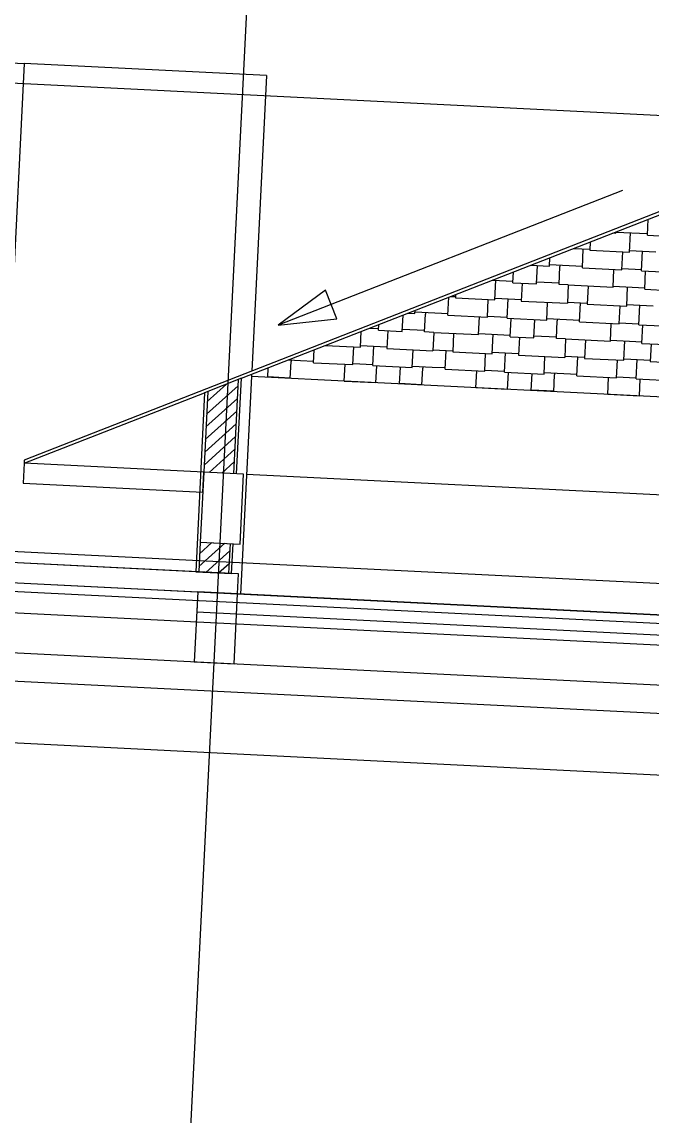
# Model space of a CAD drawing. Extents: x 549999 to 550212, y 1838161 to 1838467.
# Drawn here: x 550123.96 to 550127.12, y 1838276.3 to 1838281.78 of the extents above; entities that cross this region are included whole.
import ezdxf

# ---------------------------------------------------------------- set-up
doc = ezdxf.new("R2010")
doc.units = 0
for name, color, linetype in [('Level 11', 7, 'Continuous'), ('Level 14', 7, 'Continuous'), ('Level 15', 7, 'Continuous'), ('Level 18', 7, 'Continuous'), ('Level 20', 7, 'Continuous'), ('Level 24', 7, 'Continuous'), ('Level 27', 7, 'Continuous'), ('Level 28', 7, 'Continuous'), ('Level 37', 7, 'Continuous'), ('Level 4', 7, 'Continuous'), ('Level 42', 7, 'Continuous'), ('Level 8', 7, 'Continuous')]:
    doc.layers.add(name, color=color, linetype=linetype)

msp = doc.modelspace()

# ---------------------------------------------------------------- linework, layer by layer
at = {"layer": 'Level 11'}
for p, q in [((550124.87, 1838279.5289), (550124.8526, 1838279.1793)), ((550125.0698, 1838279.5189), (550124.87, 1838279.5289)), ((550125.0523, 1838279.1693), (550125.0698, 1838279.5189)), ((550124.8526, 1838279.1793), (550124.9549, 1838279.1742)), ((550124.9549, 1838279.1742), (550125.0523, 1838279.1693))]:
    msp.add_line(p, q, dxfattribs=at)
at = {"layer": 'Level 14'}
for p, q in [((550124.8877, 1838279.883), (550124.9839, 1838279.97)), ((550124.8846, 1838279.8194), (550125.0419, 1838279.9618)), ((550124.8814, 1838279.7559), (550125.0387, 1838279.8982)), ((550124.8782, 1838279.6923), (550125.0355, 1838279.8346)), ((550124.875, 1838279.6287), (550125.0323, 1838279.7711)), ((550124.8719, 1838279.5652), (550125.0292, 1838279.7075)), ((550124.8973, 1838279.5275), (550125.026, 1838279.6439)), ((550124.9609, 1838279.5243), (550125.0228, 1838279.5804)), ((550124.8464, 1838279.0567), (550124.9752, 1838279.1732)), ((550124.8496, 1838279.1203), (550124.9116, 1838279.1764)), ((550124.8814, 1838279.0277), (550125.0006, 1838279.1355)), ((550124.945, 1838279.0245), (550124.9974, 1838279.0719))]:
    msp.add_line(p, q, dxfattribs=at)
at = {"layer": 'Level 15'}
for p, q in [((550123.9712, 1838279.5738), (550123.9662, 1838279.4739)), ((550124.87, 1838279.5289), (550123.9712, 1838279.5738)), ((550124.865, 1838279.429), (550124.87, 1838279.5289)), ((550123.9662, 1838279.4739), (550124.865, 1838279.429)), ((550125.0448, 1838279.0195), (550120.3507, 1838279.2542)), ((550120.3457, 1838279.1543), (550124.9425, 1838278.9245)), ((550125.0398, 1838278.9196), (550125.0448, 1838279.0195)), ((550124.8401, 1838278.9296), (550124.8351, 1838278.8297)), ((550128.935, 1838278.7249), (550124.8401, 1838278.9296)), ((550124.9425, 1838278.9245), (550125.0398, 1838278.9196)), ((550124.8351, 1838278.8297), (550127.9533, 1838278.6739))]:
    msp.add_line(p, q, dxfattribs=at)
at = {"layer": 'Level 18'}
for p, q in [((550124.5519, 1838271.1622), (550125.2514, 1838285.1552)), ((550107.9501, 1838282.2771), (550140.4175, 1838280.654)), ((550107.8253, 1838279.7802), (550140.2927, 1838278.1571))]:
    msp.add_line(p, q, dxfattribs=at)
at = {"layer": 'Level 20'}
for p, q in [((549998.7769, 1838284.8814), (550135.9157, 1838278.0255)), ((549998.7545, 1838284.432), (550135.8932, 1838277.576)), ((550134.0756, 1838278.6242), (550073.0418, 1838281.6755)), ((550207.9845, 1838274.7291), (550070.8458, 1838281.585)), ((550134.0656, 1838278.4245), (550073.0318, 1838281.4757)), ((550073.1104, 1838281.3655), (550134.1441, 1838278.3143)), ((550207.962, 1838274.2796), (550070.8233, 1838281.1356)), ((550073.1004, 1838281.1658), (550134.1342, 1838278.1145))]:
    msp.add_line(p, q, dxfattribs=at)
at = {"layer": 'Level 24'}
for p, q in [((550126.9674, 1838280.9396), (550125.2425, 1838280.2648)), ((550125.4807, 1838280.4402), (550125.2425, 1838280.2648)), ((550125.4807, 1838280.4402), (550125.2425, 1838280.2648)), ((550125.5365, 1838280.2976), (550125.4807, 1838280.4402)), ((550125.5365, 1838280.2976), (550125.4807, 1838280.4402)), ((550125.2425, 1838280.2648), (550125.5365, 1838280.2976)), ((550125.2425, 1838280.2648), (550125.5365, 1838280.2976))]:
    msp.add_line(p, q, dxfattribs=at)
at = {"layer": 'Level 27'}
for p, q in [((550121.674, 1838281.6912), (550123.9712, 1838281.5763)), ((550124.8401, 1838278.9296), (550124.8226, 1838278.5801)), ((550124.8401, 1838278.9296), (550124.8226, 1838278.5801)), ((550125.0398, 1838278.9196), (550124.8401, 1838278.9296)), ((550125.0398, 1838278.9196), (550124.8401, 1838278.9296)), ((550125.0224, 1838278.5701), (550125.0398, 1838278.9196)), ((550125.0224, 1838278.5701), (550125.0398, 1838278.9196)), ((550124.8226, 1838278.5801), (550124.925, 1838278.5749)), ((550124.8226, 1838278.5801), (550125.0224, 1838278.5701)), ((550124.925, 1838278.5749), (550125.0224, 1838278.5701))]:
    msp.add_line(p, q, dxfattribs=at)
at = {"layer": 'Level 28'}
for p, q in [((550124.87, 1838279.5289), (550124.8526, 1838279.1793)), ((550125.0698, 1838279.5189), (550124.87, 1838279.5289)), ((550125.0523, 1838279.1693), (550125.0698, 1838279.5189)), ((550124.8526, 1838279.1793), (550125.0523, 1838279.1693))]:
    msp.add_line(p, q, dxfattribs=at)
at = {"layer": 'Level 37'}
for p, q in [((550127.3681, 1838280.9188), (550123.972, 1838279.5902)), ((550125.0588, 1838279.9993), (550127.3673, 1838280.9024)), ((550125.1098, 1838280.0193), (550125.1093, 1838280.008)), ((550123.9712, 1838279.5738), (550124.8749, 1838279.9274)), ((550123.972, 1838279.5902), (550123.9712, 1838279.5738))]:
    msp.add_line(p, q, dxfattribs=at)
at = {"layer": 'Level 4'}
for p, q in [((550123.9712, 1838281.5763), (550123.8463, 1838279.0794)), ((550125.1846, 1838281.5156), (550123.9712, 1838281.5763)), ((550125.1846, 1838281.5156), (550125.1106, 1838280.0357)), ((550125.0588, 1838279.9993), (550124.8749, 1838279.9274)), ((550125.0434, 1838279.9933), (550125.0199, 1838279.5214)), ((550125.0348, 1838279.5206), (550125.0588, 1838279.9993)), ((550125.1093, 1838280.008), (550125.0548, 1838278.9189)), ((550128.8696, 1838279.82), (550125.1093, 1838280.008)), ((550124.8749, 1838279.9274), (550124.8301, 1838279.0302)), ((550124.8903, 1838279.9334), (550124.87, 1838279.5289)), ((550128.8451, 1838279.3302), (550125.0848, 1838279.5181)), ((550124.8526, 1838279.1793), (550124.8451, 1838279.0295)), ((550125.0024, 1838279.1718), (550124.9949, 1838279.022)), ((550125.0099, 1838279.0213), (550125.0174, 1838279.1711)), ((550124.8301, 1838279.0302), (550125.0099, 1838279.0213))]:
    msp.add_line(p, q, dxfattribs=at)
at = {"layer": 'Level 42'}
for p, q in [((550127.0914, 1838280.7158), (550127.0954, 1838280.796)), ((550126.8054, 1838280.6826), (550126.8033, 1838280.6406)), ((550126.9192, 1838280.7271), (550126.9332, 1838280.7264)), ((550126.9332, 1838280.7264), (550126.9336, 1838280.7327)), ((550126.9335, 1838280.7318), (550127.0918, 1838280.7239)), ((550127.0012, 1838280.6307), (550127.0061, 1838280.7282)), ((550127.0914, 1838280.7158), (550127.2101, 1838280.7098)), ((550126.7224, 1838280.6501), (550126.8036, 1838280.646)), ((550126.7659, 1838280.553), (550126.7706, 1838280.6477)), ((550126.8033, 1838280.6406), (550127.0012, 1838280.6307)), ((550126.9637, 1838280.5431), (550126.9682, 1838280.6324)), ((550127.0016, 1838280.6389), (550127.1335, 1838280.6323)), ((550127.0627, 1838280.5381), (550127.0676, 1838280.6356)), ((550126.601, 1838280.5612), (550126.6031, 1838280.6034)), ((550126.4183, 1838280.4781), (550126.421, 1838280.5322)), ((550126.5071, 1838280.5659), (550126.601, 1838280.5612)), ((550126.537, 1838280.4721), (550126.5416, 1838280.5642)), ((550126.6014, 1838280.5693), (550126.7003, 1838280.5644)), ((550126.6493, 1838280.4692), (550126.6537, 1838280.5586)), ((550126.6542, 1838280.5667), (550126.6537, 1838280.5586)), ((550126.7003, 1838280.5644), (550126.7663, 1838280.5611)), ((550126.7659, 1838280.553), (550126.9637, 1838280.5431)), ((550126.9197, 1838280.4557), (550126.9242, 1838280.545)), ((550126.964, 1838280.5485), (550127.063, 1838280.5435)), ((550127.0627, 1838280.5381), (550127.2606, 1838280.5282)), ((550127.0779, 1838280.4451), (550127.0825, 1838280.5371)), ((550126.3165, 1838280.4913), (550126.4187, 1838280.4862)), ((550126.3281, 1838280.393), (550126.333, 1838280.4905)), ((550126.4183, 1838280.4781), (550126.537, 1838280.4721)), ((550126.4645, 1838280.4758), (550126.46, 1838280.3864)), ((550126.5376, 1838280.483), (550126.6497, 1838280.4774)), ((550126.6954, 1838280.4669), (550126.6493, 1838280.4692)), ((550126.6954, 1838280.4669), (550126.6908, 1838280.3749)), ((550126.6954, 1838280.4669), (550126.9197, 1838280.4557)), ((550126.7944, 1838280.462), (550126.7898, 1838280.37)), ((550126.92, 1838280.4611), (550127.0783, 1838280.4532)), ((550126.1073, 1838280.4095), (550126.1305, 1838280.4083)), ((550126.131, 1838280.4188), (550126.1302, 1838280.4029)), ((550126.9877, 1838280.3601), (550126.9925, 1838280.4575)), ((550127.0779, 1838280.4451), (550127.1966, 1838280.4392)), ((550126.0928, 1838280.3153), (550126.0973, 1838280.4056)), ((550126.1302, 1838280.4029), (550126.3281, 1838280.393)), ((550126.2906, 1838280.3054), (550126.2951, 1838280.3947)), ((550126.3285, 1838280.4012), (550126.4604, 1838280.3946)), ((550126.3896, 1838280.3004), (550126.3944, 1838280.3979)), ((550126.46, 1838280.3864), (550126.6908, 1838280.3749)), ((550126.5874, 1838280.2905), (550126.5919, 1838280.3798)), ((550126.6911, 1838280.3803), (550126.7901, 1838280.3754)), ((550126.7523, 1838280.2823), (550126.7571, 1838280.377)), ((550126.7898, 1838280.37), (550126.9877, 1838280.3601)), ((550126.9502, 1838280.2724), (550126.9547, 1838280.3617)), ((550126.9881, 1838280.3682), (550127.12, 1838280.3616)), ((550127.0492, 1838280.2674), (550127.054, 1838280.3649)), ((550125.8639, 1838280.2344), (550125.868, 1838280.3159)), ((550125.8921, 1838280.3253), (550125.9279, 1838280.3235)), ((550125.9279, 1838280.3235), (550125.9287, 1838280.3396)), ((550125.9283, 1838280.3316), (550126.0272, 1838280.3267)), ((550125.9762, 1838280.2315), (550125.9806, 1838280.3209)), ((550125.981, 1838280.329), (550125.9806, 1838280.3209)), ((550126.0272, 1838280.3267), (550126.0932, 1838280.3234)), ((550126.0928, 1838280.3153), (550126.2906, 1838280.3054)), ((550126.2466, 1838280.218), (550126.2511, 1838280.3073)), ((550126.2909, 1838280.3108), (550126.3898, 1838280.3058)), ((550126.3896, 1838280.3004), (550126.5874, 1838280.2905)), ((550126.4048, 1838280.2074), (550126.4094, 1838280.2994)), ((550126.5879, 1838280.2986), (550126.6868, 1838280.2937)), ((550125.7014, 1838280.2507), (550125.7456, 1838280.2485)), ((550125.7452, 1838280.2404), (550125.7466, 1838280.2684)), ((550125.8644, 1838280.2453), (550125.9766, 1838280.2397)), ((550126.5235, 1838280.2015), (550126.5281, 1838280.2935)), ((550126.6357, 1838280.1986), (550126.6402, 1838280.2879)), ((550126.6406, 1838280.296), (550126.6402, 1838280.2879)), ((550126.6868, 1838280.2937), (550126.7527, 1838280.2904)), ((550126.7523, 1838280.2823), (550126.9502, 1838280.2724)), ((550126.9062, 1838280.1851), (550126.9106, 1838280.2744)), ((550126.9505, 1838280.2778), (550127.0494, 1838280.2729)), ((550127.0492, 1838280.2674), (550127.247, 1838280.2576)), ((550127.0643, 1838280.1744), (550127.0689, 1838280.2665)), ((550125.655, 1838280.1553), (550125.6589, 1838280.2341)), ((550125.7452, 1838280.2404), (550125.8639, 1838280.2344)), ((550125.7914, 1838280.2381), (550125.7869, 1838280.1487)), ((550126.0223, 1838280.2292), (550125.9762, 1838280.2315)), ((550126.0223, 1838280.2292), (550126.0177, 1838280.1372)), ((550126.0223, 1838280.2292), (550126.2466, 1838280.218)), ((550126.1213, 1838280.2243), (550126.1167, 1838280.1323)), ((550126.2469, 1838280.2234), (550126.4052, 1838280.2155)), ((550126.3146, 1838280.1224), (550126.3194, 1838280.2198)), ((550126.4048, 1838280.2074), (550126.5235, 1838280.2015)), ((550126.4509, 1838280.2051), (550126.4465, 1838280.1158)), ((550126.524, 1838280.2123), (550126.6362, 1838280.2067)), ((550126.6819, 1838280.1963), (550126.6357, 1838280.1986)), ((550126.6819, 1838280.1963), (550126.6773, 1838280.1042)), ((550126.6819, 1838280.1963), (550126.9062, 1838280.1851)), ((550126.7809, 1838280.1913), (550126.7763, 1838280.0993)), ((550126.9064, 1838280.1905), (550127.0647, 1838280.1825)), ((550126.9741, 1838280.0894), (550126.979, 1838280.1868)), ((550125.4197, 1838280.0776), (550125.4229, 1838280.1417)), ((550125.48, 1838280.1641), (550125.655, 1838280.1553)), ((550125.6175, 1838280.0677), (550125.622, 1838280.157)), ((550125.6554, 1838280.1635), (550125.7873, 1838280.1569)), ((550125.7165, 1838280.0627), (550125.7213, 1838280.1602)), ((550125.7869, 1838280.1487), (550126.0177, 1838280.1372)), ((550125.9143, 1838280.0528), (550125.9188, 1838280.1422)), ((550126.018, 1838280.1426), (550126.1169, 1838280.1377)), ((550126.0792, 1838280.0446), (550126.084, 1838280.1393)), ((550126.1167, 1838280.1323), (550126.3146, 1838280.1224)), ((550127.0643, 1838280.1744), (550127.1831, 1838280.1685)), ((550127.1105, 1838280.1721), (550127.106, 1838280.0828)), ((550125.2955, 1838280.0919), (550125.3541, 1838280.089)), ((550125.3033, 1838279.9983), (550125.3075, 1838280.0832)), ((550125.3079, 1838280.0913), (550125.3075, 1838280.0832)), ((550125.3541, 1838280.089), (550125.4201, 1838280.0857)), ((550125.4197, 1838280.0776), (550125.6175, 1838280.0677)), ((550126.2771, 1838280.0347), (550126.2816, 1838280.124)), ((550126.315, 1838280.1305), (550126.4469, 1838280.1239)), ((550126.376, 1838280.0298), (550126.3809, 1838280.1272)), ((550126.4465, 1838280.1158), (550126.6773, 1838280.1042)), ((550126.5739, 1838280.0199), (550126.5784, 1838280.1092)), ((550126.6776, 1838280.1096), (550126.7765, 1838280.1047)), ((550126.7388, 1838280.0116), (550126.7435, 1838280.1064)), ((550126.7763, 1838280.0993), (550126.9741, 1838280.0894)), ((550126.9367, 1838280.0017), (550126.9411, 1838280.091)), ((550126.9745, 1838280.0975), (550127.1064, 1838280.0909)), ((550127.0356, 1838279.9968), (550127.0405, 1838280.0942)), ((550127.106, 1838280.0828), (550127.3369, 1838280.0713)), ((550125.1912, 1838280.0039), (550125.1936, 1838280.052)), ((550125.5737, 1838279.9848), (550125.578, 1838280.0697)), ((550125.6178, 1838280.0731), (550125.7167, 1838280.0681)), ((550125.7165, 1838280.0627), (550125.9143, 1838280.0528)), ((550125.732, 1838279.9769), (550125.7363, 1838280.0617)), ((550125.8507, 1838279.971), (550125.855, 1838280.0558)), ((550125.9147, 1838280.061), (550126.0137, 1838280.056)), ((550125.9629, 1838279.9654), (550125.9671, 1838280.0502)), ((550125.9675, 1838280.0583), (550125.9671, 1838280.0502)), ((550126.0137, 1838280.056), (550126.0796, 1838280.0527)), ((550126.0792, 1838280.0446), (550126.2771, 1838280.0347)), ((550126.2333, 1838279.9518), (550126.2375, 1838280.0367)), ((550126.2774, 1838280.0401), (550126.3763, 1838280.0352)), ((550126.376, 1838280.0298), (550126.5739, 1838280.0199)), ((550126.3916, 1838279.9439), (550126.3958, 1838280.0288)), ((550126.5103, 1838279.938), (550126.5146, 1838280.0228)), ((550126.5743, 1838280.028), (550126.6733, 1838280.023)), ((550126.6271, 1838280.0253), (550126.6267, 1838280.0172)), ((550126.6733, 1838280.023), (550126.7392, 1838280.0197)), ((550125.1913, 1838280.0076), (550125.3035, 1838280.002)), ((550125.5738, 1838279.9857), (550125.7321, 1838279.9778)), ((550125.6463, 1838279.9812), (550125.6463, 1838279.9821)), ((550125.8509, 1838279.9746), (550125.963, 1838279.969)), ((550126.6224, 1838279.9324), (550126.6267, 1838280.0172)), ((550126.7388, 1838280.0116), (550126.9367, 1838280.0017)), ((550126.8929, 1838279.9189), (550126.8971, 1838280.0037)), ((550126.937, 1838280.0071), (550127.0359, 1838280.0022)), ((550127.0356, 1838279.9968), (550127.2335, 1838279.9869)), ((550127.0512, 1838279.9109), (550127.0554, 1838279.9958)), ((550126.2333, 1838279.9528), (550126.3916, 1838279.9449)), ((550126.3058, 1838279.9482), (550126.3059, 1838279.9491)), ((550126.5105, 1838279.9416), (550126.6226, 1838279.936)), ((550126.8929, 1838279.9198), (550127.0512, 1838279.9119)), ((550126.9654, 1838279.9152), (550126.9655, 1838279.9162))]:
    msp.add_line(p, q, dxfattribs=at)
at = {"layer": 'Level 8'}
for p, q in [((550123.9712, 1838279.5738), (550123.9662, 1838279.4739)), ((550124.87, 1838279.5289), (550123.9712, 1838279.5738)), ((550114.518, 1838279.4457), (550128.935, 1838278.7249)), ((550123.9662, 1838279.4739), (550124.865, 1838279.429)), ((550124.8301, 1838279.0302), (550120.5405, 1838279.2447)), ((550125.0448, 1838279.0195), (550125.0099, 1838279.0213)), ((550125.0398, 1838278.9196), (550125.0448, 1838279.0195)), ((550124.8401, 1838278.9296), (550124.8351, 1838278.8297)), ((550124.8351, 1838278.8297), (550128.93, 1838278.625))]:
    msp.add_line(p, q, dxfattribs=at)

doc.saveas('drawing.dxf')
